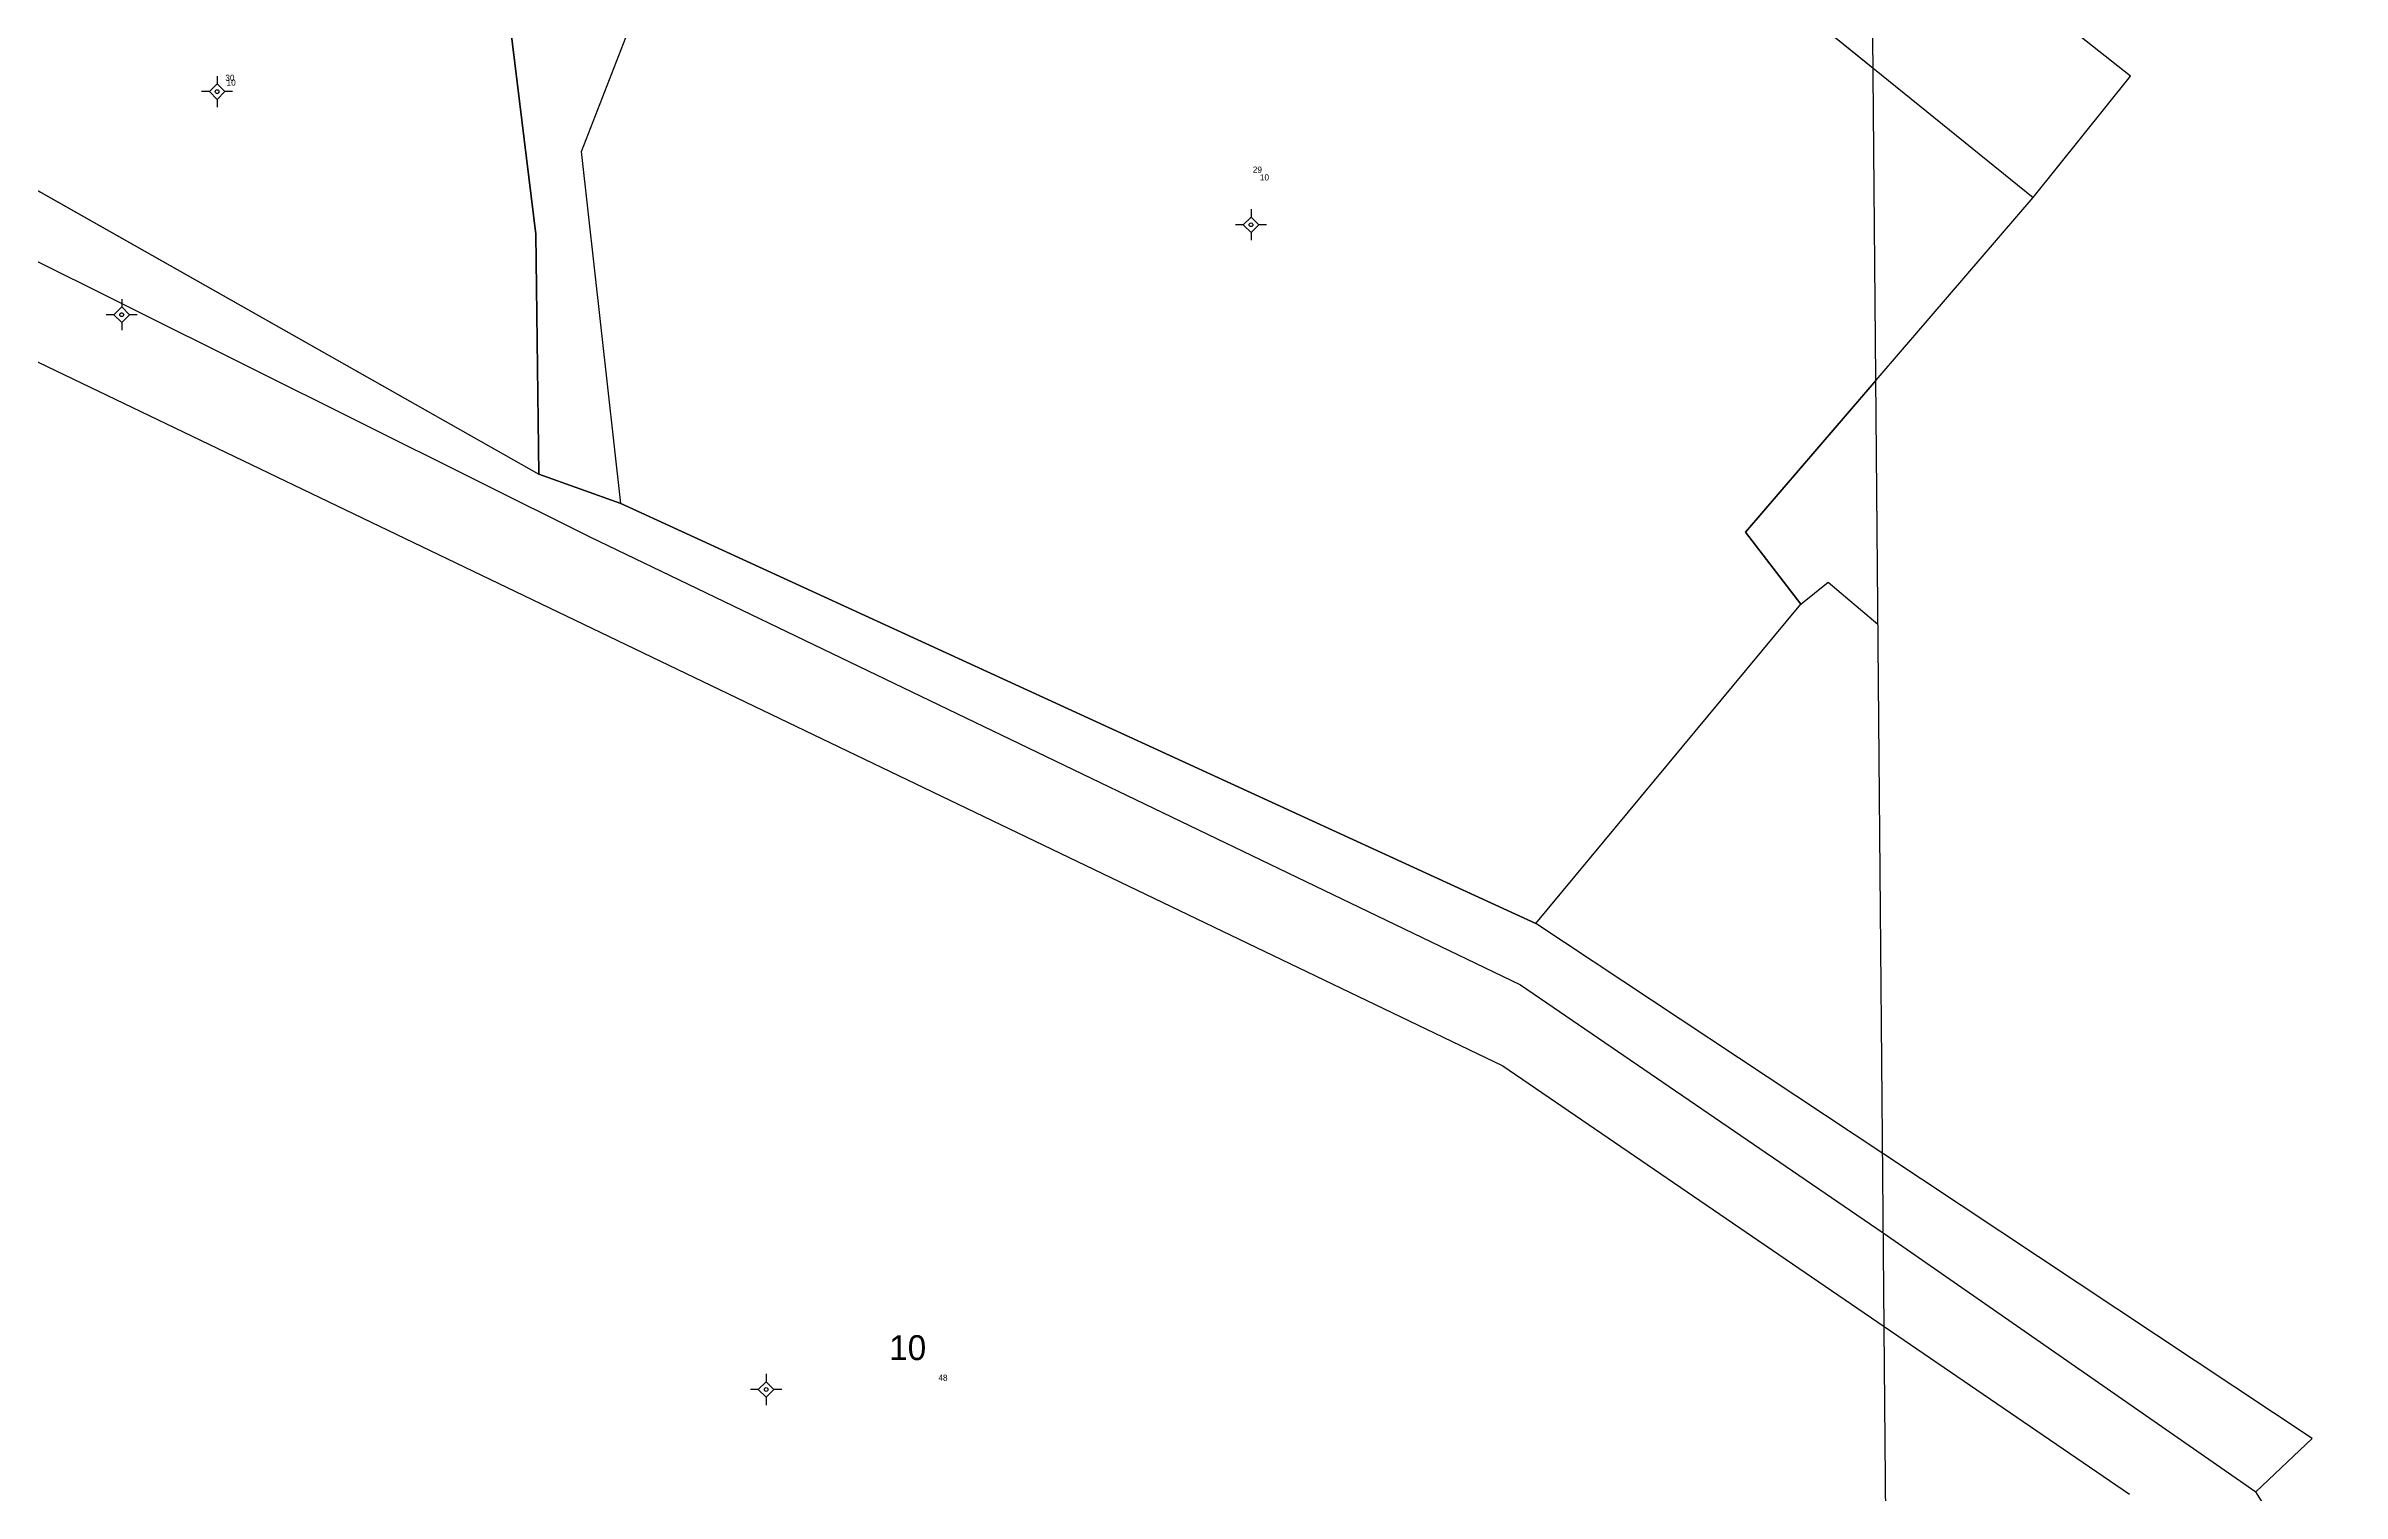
# Model space of a CAD drawing. Extents: x 530124 to 551589, y 1839482 to 1845671.
# Drawn here: x 551404.6 to 551589.5, y 1840263.9 to 1840380.4 of the extents above; entities that cross this region are included whole.
import ezdxf

# ---------------------------------------------------------------- set-up
doc = ezdxf.new("R2010")
doc.units = 0
for name, color, linetype in [('Level 10', 7, 'Continuous'), ('Level 11', 7, 'Continuous'), ('Level 14', 7, 'Continuous'), ('Level 22', 7, 'Continuous'), ('Level 6', 7, 'Continuous')]:
    doc.layers.add(name, color=color, linetype=linetype)

msp = doc.modelspace()

# ---------------------------------------------------------------- linework, layer by layer
at = {"layer": 'Level 10'}
for p, q in [((551386.35, 1840378.68), (551444.32, 1840345.91)), ((551444.32, 1840345.91), (551450.91, 1840343.55)), ((551450.91, 1840343.55), (551524.57, 1840309.77))]:
    msp.add_line(p, q, dxfattribs=at)
for points in [[(551197.56, 1840495.87), (551201.41, 1840494.77), (551245.93, 1840488.06), (551295.87, 1840461.82), (551383.76, 1840373.08), (551448.41, 1840340.87), (551523.33, 1840304.83), (551552.54, 1840284.87), (551582.52, 1840264.03)], [(551450.91, 1840343.55), (551447.74, 1840371.87), (551454.12, 1840388.3), (551479.44, 1840417.71), (551482.03, 1840419.36), (551500.35, 1840420.14), (551564.61, 1840368.16)], [(551564.61, 1840368.16), (551572.45, 1840377.93), (551539.07, 1840404.3), (551523.02, 1840419.19), (551521.3, 1840420.56)], [(551442, 1840382.05), (551444.06, 1840365.23), (551444.32, 1840345.91)], [(551524.57, 1840309.77), (551545.9, 1840335.45), (551541.44, 1840341.24), (551564.61, 1840368.16)], [(551357.65, 1840297.99), (551396.26, 1840348.08), (551401.99, 1840355.9), (551521.92, 1840298.3), (551552.61, 1840277.33), (551572.36, 1840263.83)], [(551582.52, 1840264.03), (551587.06, 1840268.32), (551552.49, 1840291.26), (551524.57, 1840309.77)], [(551583.32, 1840244.05), (551589.47, 1840252.99), (551582.52, 1840264.03)]]:
    msp.add_lwpolyline(points, dxfattribs=at)
at = {"layer": 'Level 11'}
for p, q in [((551417.79, 1840376.69), (551417.16, 1840376.69)), ((551418.41, 1840377.31), (551417.79, 1840376.69)), ((551417.79, 1840376.69), (551418.41, 1840376.06)), ((551418.41, 1840377.94), (551418.41, 1840377.31)), ((551419.04, 1840376.69), (551418.41, 1840377.31)), ((551418.41, 1840376.06), (551419.04, 1840376.69)), ((551419.66, 1840376.69), (551419.04, 1840376.69)), ((551418.41, 1840376.06), (551418.41, 1840375.44)), ((551501.02, 1840365.98), (551500.39, 1840365.98)), ((551501.64, 1840366.6), (551501.02, 1840365.98)), ((551501.02, 1840365.98), (551501.64, 1840365.35)), ((551501.64, 1840367.23), (551501.64, 1840366.6)), ((551502.27, 1840365.98), (551501.64, 1840366.6)), ((551501.64, 1840365.35), (551502.27, 1840365.98)), ((551502.89, 1840365.98), (551502.27, 1840365.98)), ((551501.64, 1840365.35), (551501.64, 1840364.73)), ((551410.11, 1840358.74), (551409.48, 1840358.74)), ((551410.73, 1840359.37), (551410.11, 1840358.74)), ((551410.11, 1840358.74), (551410.73, 1840358.12)), ((551410.73, 1840359.99), (551410.73, 1840359.37)), ((551411.36, 1840358.74), (551410.73, 1840359.37)), ((551410.73, 1840358.12), (551411.36, 1840358.74)), ((551411.98, 1840358.74), (551411.36, 1840358.74)), ((551410.73, 1840358.12), (551410.73, 1840357.49)), ((551462.61, 1840273.51), (551462.61, 1840272.89)), ((551461.98, 1840272.26), (551461.36, 1840272.26)), ((551462.61, 1840272.89), (551461.98, 1840272.26)), ((551461.98, 1840272.26), (551462.61, 1840271.64)), ((551463.23, 1840272.26), (551462.61, 1840272.89)), ((551462.61, 1840271.64), (551463.23, 1840272.26)), ((551462.61, 1840271.64), (551462.61, 1840271.01)), ((551463.86, 1840272.26), (551463.23, 1840272.26))]:
    msp.add_line(p, q, dxfattribs=at)
for centre in [(551418.41, 1840376.69), (551501.64, 1840365.98), (551410.73, 1840358.74), (551462.61, 1840272.26)]:
    msp.add_circle(centre, 0.15, dxfattribs=at)
at = {"layer": 'Level 22'}
for points in [[(551555.04, 1839999.12), (551550.79, 1840485.07)], [(551450.91, 1840343.55), (551447.74, 1840371.87), (551454.12, 1840388.3), (551479.44, 1840417.71), (551482.03, 1840419.36), (551500.35, 1840420.14), (551551.72, 1840378.59)], [(551444.32, 1840345.91), (551444.06, 1840365.23), (551442, 1840382.05)], [(551386.35, 1840378.68), (551444.32, 1840345.91)], [(551357.65, 1840297.99), (551396.26, 1840348.08), (551401.99, 1840355.9), (551521.92, 1840298.3), (551552.61, 1840277.33)], [(551551.94, 1840353.44), (551541.44, 1840341.24), (551545.9, 1840335.45)], [(551450.91, 1840343.55), (551444.32, 1840345.91)], [(551524.57, 1840309.77), (551450.91, 1840343.55)], [(551545.9, 1840335.45), (551548.09, 1840337.21), (551552.11, 1840333.85)], [(551524.57, 1840309.77), (551545.9, 1840335.45)], [(551552.49, 1840291.26), (551524.57, 1840309.77)]]:
    msp.add_lwpolyline(points, dxfattribs=at)

# ---------------------------------------------------------------- texts
at = {"layer": 'Level 14'}
for height, p in [(0.5, (551419.17, 1840377.17)), (0.5, (551502.35, 1840369.54)), (2, (551472.52, 1840274.63))]:
    msp.add_text('10', height=height, dxfattribs=at).set_placement(p)
at = {"layer": 'Level 6'}
for s, p in [('30', (551419.07, 1840377.55)), ('29', (551501.78, 1840370.16)), ('48', (551476.47, 1840272.96))]:
    msp.add_text(s, height=0.5, dxfattribs=at).set_placement(p)

doc.saveas('drawing.dxf')
